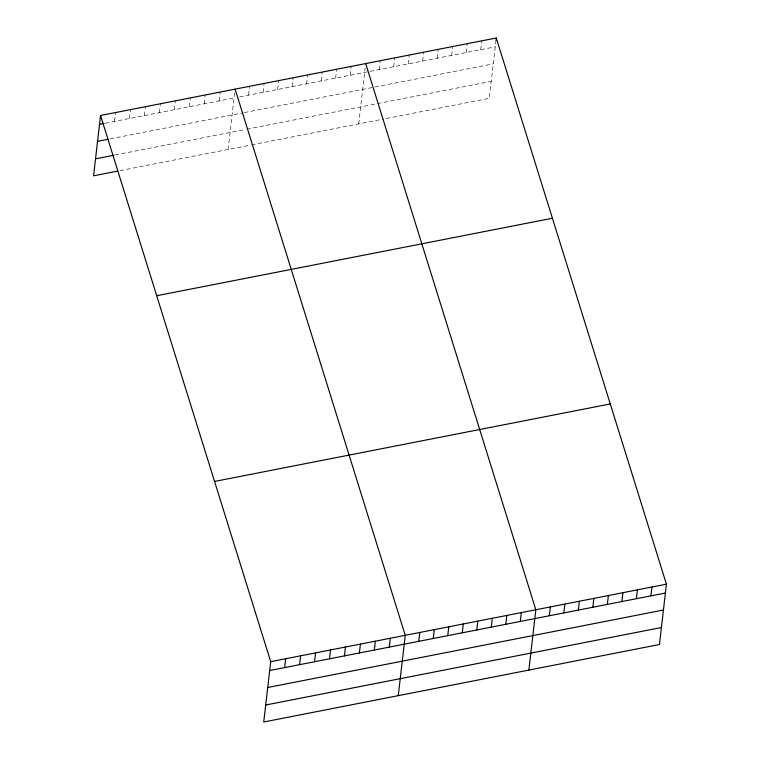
<?xml version="1.0" encoding="UTF-8"?>
<svg xmlns="http://www.w3.org/2000/svg" width="760" height="760" viewBox="0 0 760 760"><rect width="100%" height="100%" fill="white"/><g stroke="black" fill="none" stroke-linecap="round" stroke-linejoin="round"><path stroke-width="0.57" stroke-dasharray="3.8 2.85" d="M114.475 121.419L115.501 112.565M129.428 118.493L130.454 109.639M144.371 115.558L145.398 106.713M159.325 112.632L160.35 103.787M174.277 109.706L175.294 100.861M189.221 106.78L190.247 97.926M204.174 103.854L205.2 95M219.118 100.928L220.143 92.074M228.114 149.473L234.964 90.25M248.577 95.152L249.603 86.307M263.093 92.311L264.119 83.467M277.599 89.471L278.625 80.627M292.106 86.63L293.132 77.776M306.622 83.79L307.638 74.936M321.128 80.949L322.154 72.096M335.635 78.109L336.661 69.255M350.151 75.269L351.167 66.414M358.701 123.899L365.17 68.001M379.164 69.578L380.19 60.733M393.68 66.737L394.697 57.893M408.187 63.897L409.212 55.053M422.693 61.056L423.719 52.212M437.209 58.216L438.226 49.362M451.715 55.375L452.741 46.521M466.222 52.535L467.248 43.681M480.738 49.694L481.755 40.84M496.014 40.213L489.288 98.325L382.137 119.301M105.279 123.215L234.07 97.993M239.656 96.9L495.244 46.854M110.21 138.852L243.266 112.793M244.387 112.575L493.278 63.83M115.083 155.002L244.587 129.637M246.819 129.2L491.255 81.339M120.023 170.639L250.439 145.093M251.55 144.875L381.026 119.519"/><path stroke-width="1.14" d="M100.548 115.491L270.712 661.675L263.729 722L659.452 644.508L666.425 584.183L496.27 38L100.548 115.491L93.575 175.816L117.724 171.085M284.639 667.603L285.665 658.749M299.582 664.667L300.608 655.823M314.535 661.741L315.562 652.897M329.488 658.815L330.505 649.971M344.432 655.889L345.458 647.045M359.385 652.963L360.411 644.109M374.328 650.038L375.354 641.183M389.281 647.111L390.308 638.257M398.278 695.656L405.251 635.332L235.096 89.148M418.741 641.336L419.767 632.491M496.014 40.213L496.27 38M433.248 638.495L434.273 629.65M447.763 635.654L448.78 626.81M462.27 632.814L463.296 623.96M476.776 629.973L477.802 621.119M491.292 627.133L492.309 618.279M505.799 624.292L506.825 615.438M520.306 621.452L521.332 612.598M528.865 670.082L535.838 609.757L365.683 63.574M549.328 615.761L550.354 606.917M563.834 612.921L564.861 604.077M578.35 610.081L579.367 601.236M592.857 607.24L593.883 598.395M607.364 604.399L608.389 595.545M621.88 601.559L622.896 592.705M636.386 598.718L637.412 589.864M650.892 595.878L651.918 587.024M99.531 124.345L104.129 123.443M97.565 141.332L107.91 139.298M95.541 158.831L113.933 155.23M156.702 295.735L552.425 218.243M214.557 481.441L610.28 403.94M270.712 661.675L666.425 584.183M269.686 670.529L665.408 593.028M267.719 687.515L663.442 610.014M265.696 705.014L661.418 627.522"/></g></svg>
